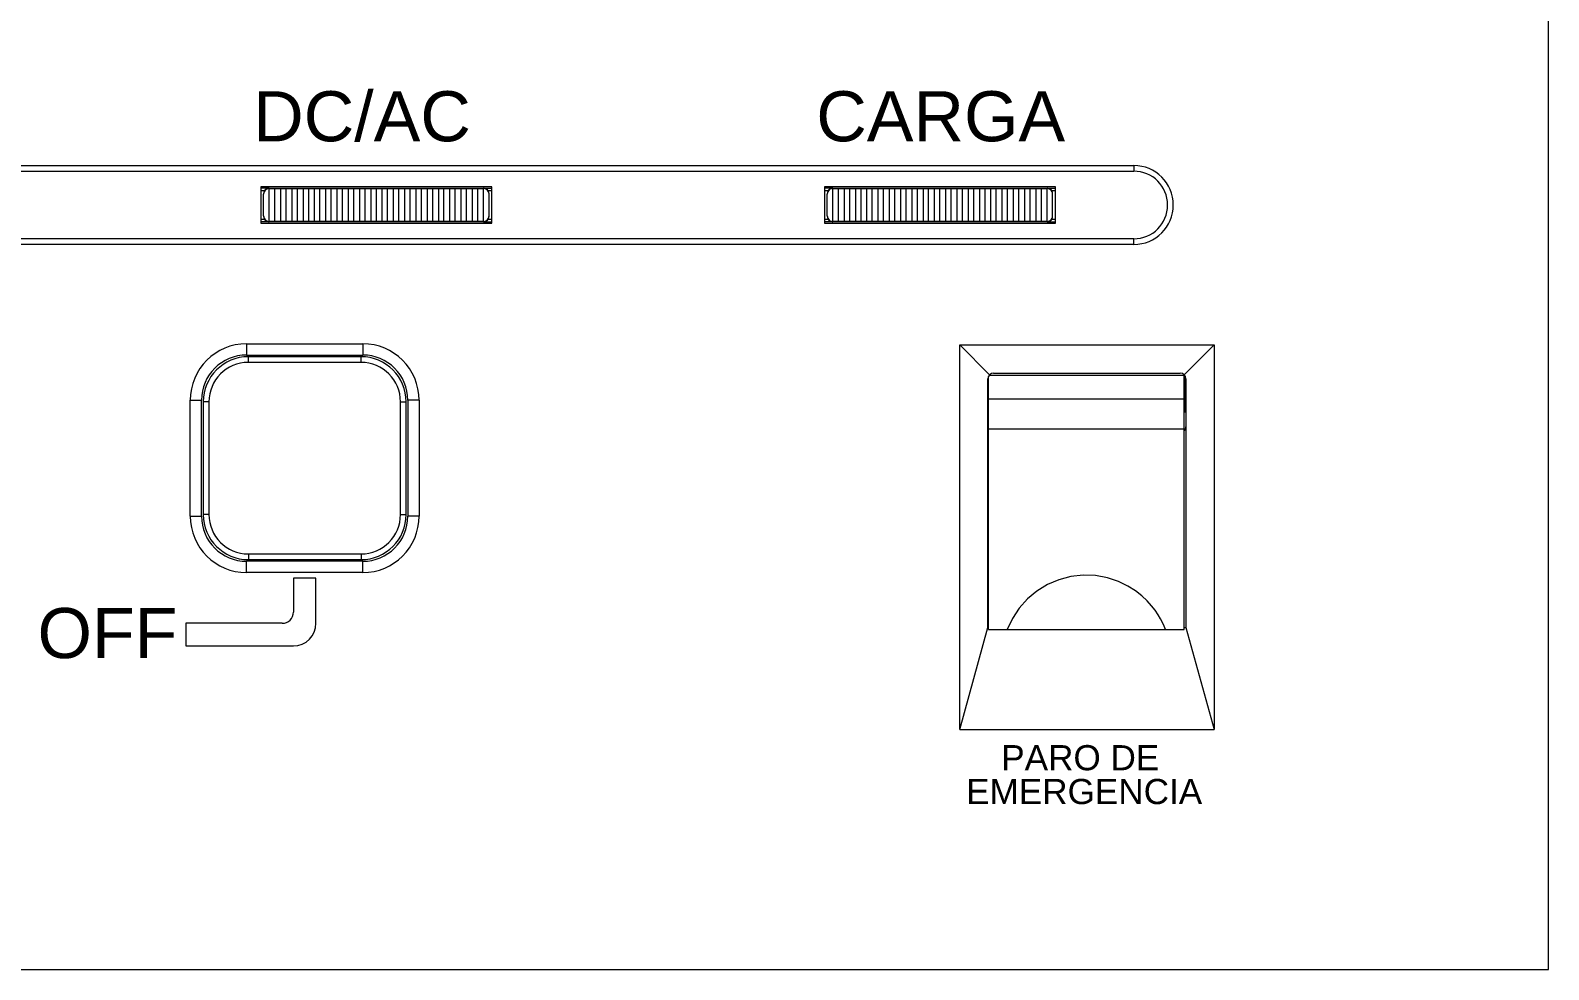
# Model space of a CAD drawing. Header units: millimetres. Extents: x -10 to 46, y -18 to 125.
# Drawn here: x 18.76 to 24.71, y 105.55 to 109.23 of the extents above; entities that cross this region are included whole.
import ezdxf

# ---------------------------------------------------------------- set-up
doc = ezdxf.new("R2010")
doc.units = ezdxf.units.MM
for name, color, linetype in [('4203-03386_0', 7, 'Continuous'), ('4203-03387_0', 7, 'Continuous'), ('4203-15164_0', 7, 'Continuous'), ('4203-16564_0', 7, 'Continuous'), ('4208-00599_0', 7, 'Continuous'), ('4208-01013_0', 7, 'Continuous'), ('CONTINUA', 3, 'Continuous')]:
    doc.layers.add(name, color=color, linetype=linetype)
doc.styles.get("Standard").update_dxf_attribs({"font": 'arial.ttf'})

msp = doc.modelspace()

# ---------------------------------------------------------------- linework, layer by layer
at = {"layer": '4203-03386_0', "color": 0, "linetype": 'ByBlock', "lineweight": 18}
for p, q in [((22.5151, 107.8451), (22.5173, 107.8451)), ((23.2844, 107.8451), (23.2877, 107.8451)), ((22.5151, 107.803), (22.5173, 107.803)), ((23.2844, 107.803), (23.2877, 107.803))]:
    msp.add_line(p, q, dxfattribs=at)
at = {"layer": '4203-03387_0', "color": 0, "linetype": 'ByBlock', "lineweight": 18}
for p, q in [((23.2833, 107.8795), (23.2833, 107.8817)), ((23.2877, 107.7354), (23.2877, 107.8766)), ((23.2906, 107.8684), (23.2877, 107.8684)), ((23.2877, 107.7797), (23.291, 107.7797)), ((22.5151, 107.7354), (22.5173, 107.7354)), ((23.2844, 107.7354), (23.291, 107.7354))]:
    msp.add_line(p, q, dxfattribs=at)
at = {"layer": '4203-15164_0', "color": 0, "linetype": 'ByBlock', "lineweight": 18}
for p, q in [((19.6164, 107.9292), (19.6164, 107.9513)), ((20.0581, 107.9513), (19.6164, 107.9513)), ((20.0581, 107.9292), (20.0581, 107.9513)), ((20.0581, 107.9292), (19.6164, 107.9292)), ((19.4397, 107.7745), (19.4397, 107.3328)), ((19.4617, 107.7745), (19.4397, 107.7745)), ((19.4617, 107.7745), (19.4617, 107.3328)), ((20.2128, 107.3328), (20.2128, 107.7745)), ((20.2128, 107.7745), (20.2349, 107.7745)), ((20.2349, 107.3328), (20.2349, 107.7745)), ((19.4617, 107.3328), (19.4397, 107.3328)), ((20.2128, 107.3328), (20.2349, 107.3328)), ((19.6164, 107.1781), (20.0581, 107.1781)), ((19.6164, 107.1781), (19.6164, 107.156)), ((20.0581, 107.1781), (20.0581, 107.156)), ((19.6164, 107.156), (20.0581, 107.156))]:
    msp.add_line(p, q, dxfattribs=at)
for centre, radius, start, end in [((19.6164, 107.7745), 0.1767, 90, 180), ((20.0581, 107.7745), 0.1767, 0, 90), ((19.6164, 107.7745), 0.1546, 90, 180), ((20.0581, 107.7745), 0.1546, 0, 90), ((19.6164, 107.3328), 0.1767, 180, 270), ((19.6164, 107.3328), 0.1546, 180, 270), ((20.0581, 107.3328), 0.1767, 270, 0), ((20.0581, 107.3328), 0.1546, 270, 0)]:
    msp.add_arc(centre, radius, start, end, dxfattribs=at)
at = {"layer": '4203-16564_0', "color": 0, "linetype": 'ByBlock', "lineweight": 18}
for p, q in [((24.7125, 105.5491), (24.7125, 117.3883)), ((12.7491, 108.7006), (23.0868, 108.7006)), ((12.7491, 108.6785), (23.0868, 108.6785)), ((23.0868, 108.7006), (23.0868, 108.6785)), ((20.5708, 108.6166), (19.6652, 108.6166)), ((19.6652, 108.6166), (19.6652, 108.4753)), ((20.5708, 108.4753), (20.5708, 108.6166)), ((22.7797, 108.6166), (21.8741, 108.6166)), ((21.8741, 108.6166), (21.8741, 108.4753)), ((22.7797, 108.4753), (22.7797, 108.6166)), ((19.6652, 108.4753), (20.5708, 108.4753)), ((21.8741, 108.4753), (22.7797, 108.4753)), ((23.0868, 108.4134), (12.7491, 108.4134)), ((23.0868, 108.3913), (12.7491, 108.3913)), ((23.0868, 108.3913), (23.0868, 108.4134)), ((19.6097, 108.0021), (19.6097, 107.9579)), ((19.6097, 108.0021), (20.0648, 108.0021)), ((20.0648, 108.0021), (20.0648, 107.9579)), ((19.6097, 107.9579), (20.0648, 107.9579)), ((22.4043, 107.9981), (23.4019, 107.9981)), ((22.4043, 106.4906), (22.4043, 107.9981)), ((22.5216, 107.8808), (22.4043, 107.9981)), ((23.2845, 107.8808), (23.4019, 107.9981)), ((23.4019, 107.9981), (23.4019, 106.4906)), ((22.5373, 107.8873), (23.2689, 107.8873)), ((22.5151, 106.8896), (22.5151, 107.8651)), ((23.291, 107.8651), (23.291, 106.8896)), ((19.3888, 107.3261), (19.3888, 107.7812)), ((19.3888, 107.7812), (19.433, 107.7812)), ((19.433, 107.3261), (19.433, 107.7812)), ((20.2415, 107.7812), (20.2415, 107.3261)), ((20.2857, 107.7812), (20.2415, 107.7812)), ((20.2857, 107.7812), (20.2857, 107.3261)), ((19.3888, 107.3261), (19.433, 107.3261)), ((20.2857, 107.3261), (20.2415, 107.3261)), ((20.0648, 107.1494), (19.6097, 107.1494)), ((19.6097, 107.1052), (19.6097, 107.1494)), ((20.0648, 107.1052), (20.0648, 107.1494)), ((20.0648, 107.1052), (19.6097, 107.1052)), ((19.8814, 107.0832), (19.7931, 107.0832)), ((19.7931, 107.0832), (19.7931, 106.9506)), ((19.8814, 106.9064), (19.8814, 107.0832)), ((19.7489, 106.9064), (19.3711, 106.9064)), ((19.3711, 106.9064), (19.3711, 106.8181)), ((22.4043, 106.4906), (22.5151, 106.8896)), ((22.5151, 106.8896), (22.5173, 106.8896)), ((23.2844, 106.8896), (23.291, 106.8896)), ((23.291, 106.8896), (23.4019, 106.4906)), ((19.3711, 106.8181), (19.7931, 106.8181)), ((22.4043, 106.4906), (23.4019, 106.4906)), ((11.0836, 105.5491), (24.7125, 105.5491))]:
    msp.add_line(p, q, dxfattribs=at)
for centre, radius, start, end in [((23.0868, 108.5459), 0.1546, 270, 90), ((23.0868, 108.5459), 0.1325, 270, 90), ((19.6097, 107.7812), 0.2209, 90, 180), ((20.0648, 107.7812), 0.2209, 0, 90), ((19.6097, 107.7812), 0.1767, 90, 180), ((20.0648, 107.7812), 0.1767, 0, 90), ((22.5373, 107.8651), 0.0222, 90, 180), ((23.2689, 107.8651), 0.0222, 0, 90), ((22.5373, 107.6766), 0.0222, 180, 204.93433), ((23.2689, 107.6766), 0.0222, 315, 0), ((19.6097, 107.3261), 0.2209, 180, 270), ((19.6097, 107.3261), 0.1767, 180, 270), ((20.0648, 107.3261), 0.2209, 270, 0), ((20.0648, 107.3261), 0.1767, 270, 0), ((19.7489, 106.9506), 0.0442, 270, 0), ((19.7931, 106.9064), 0.0884, 270, 0)]:
    msp.add_arc(centre, radius, start, end, dxfattribs=at)
at = {"layer": '4208-00599_0', "color": 0, "linetype": 'ByBlock', "lineweight": 18}
for p, q in [((22.5173, 106.8819), (22.5173, 107.8744)), ((22.5216, 107.8795), (22.7346, 107.8795)), ((22.7346, 107.8795), (23.0671, 107.8795)), ((23.0671, 107.8795), (23.2844, 107.8795)), ((23.2844, 106.8819), (23.2844, 107.8795)), ((23.2844, 107.7849), (22.5173, 107.7849)), ((22.5173, 107.6689), (23.2844, 107.6689)), ((22.5173, 106.8819), (23.2844, 106.8819))]:
    msp.add_line(p, q, dxfattribs=at)
msp.add_lwpolyline([(23.2112, 106.8819), (23.2058, 106.895), (23.1993, 106.9091), (23.1914, 106.9242), (23.1819, 106.9403), (23.1703, 106.9574), (23.1562, 106.9755), (23.1392, 106.9944), (23.1186, 107.0138), (23.0936, 107.0335), (23.0634, 107.0526), (23.0269, 107.0702), (22.9836, 107.0846), (22.9361, 107.0932), (22.8877, 107.0948), (22.8396, 107.0893), (22.7929, 107.077), (22.7485, 107.058), (22.7072, 107.0328), (22.67, 107.0019), (22.6378, 106.9659), (22.611, 106.9255), (22.5905, 106.8819)], dxfattribs=at)
at = {"layer": '4208-01013_0', "color": 0, "linetype": 'ByBlock', "lineweight": 18}
for p, q in [((19.696, 108.6121), (19.6652, 108.6121)), ((19.6792, 108.6012), (19.6652, 108.6012)), ((19.6983, 108.6122), (19.696, 108.6121)), ((19.6983, 108.6122), (20.5377, 108.6122)), ((19.6983, 108.4797), (19.6983, 108.6122)), ((19.7204, 108.4811), (19.7204, 108.6108)), ((19.7425, 108.6108), (19.7425, 108.4811)), ((19.7646, 108.4811), (19.7646, 108.6108)), ((19.7867, 108.6108), (19.7867, 108.4811)), ((19.8088, 108.4811), (19.8088, 108.6108)), ((19.8309, 108.6108), (19.8309, 108.4811)), ((19.8529, 108.4811), (19.8529, 108.6108)), ((19.875, 108.6108), (19.875, 108.4811)), ((19.8971, 108.4811), (19.8971, 108.6108)), ((19.9192, 108.6108), (19.9192, 108.4811)), ((19.9413, 108.4811), (19.9413, 108.6108)), ((19.9634, 108.6108), (19.9634, 108.4811)), ((19.9855, 108.4811), (19.9855, 108.6108)), ((20.0076, 108.6108), (20.0076, 108.4811)), ((20.0297, 108.4811), (20.0297, 108.6108)), ((20.0517, 108.6108), (20.0517, 108.4811)), ((20.0738, 108.4811), (20.0738, 108.6108)), ((20.0959, 108.6108), (20.0959, 108.4811)), ((20.118, 108.4811), (20.118, 108.6108)), ((20.1401, 108.6108), (20.1401, 108.4811)), ((20.1622, 108.4811), (20.1622, 108.6108)), ((20.1843, 108.6108), (20.1843, 108.4811)), ((20.2064, 108.4811), (20.2064, 108.6108)), ((20.2285, 108.6108), (20.2285, 108.4811)), ((20.2505, 108.4811), (20.2505, 108.6108)), ((20.2726, 108.6108), (20.2726, 108.4811)), ((20.2947, 108.4811), (20.2947, 108.6108)), ((20.3168, 108.6108), (20.3168, 108.4811)), ((20.3389, 108.4811), (20.3389, 108.6108)), ((20.361, 108.6108), (20.361, 108.4811)), ((20.3831, 108.4811), (20.3831, 108.6108)), ((20.4052, 108.6108), (20.4052, 108.4811)), ((20.4273, 108.4811), (20.4273, 108.6108)), ((20.4493, 108.6108), (20.4493, 108.4811)), ((20.4714, 108.4811), (20.4714, 108.6108)), ((20.4935, 108.6108), (20.4935, 108.4811)), ((20.5156, 108.4811), (20.5156, 108.6108)), ((20.5377, 108.4797), (20.5377, 108.6122)), ((20.5401, 108.6121), (20.5708, 108.6121)), ((20.5708, 108.6012), (20.5568, 108.6012)), ((21.9048, 108.6121), (21.8741, 108.6121)), ((21.8881, 108.6012), (21.8741, 108.6012)), ((21.9072, 108.6122), (21.9048, 108.6121)), ((21.9072, 108.6122), (22.7466, 108.6122)), ((21.9072, 108.4797), (21.9072, 108.6122)), ((21.9293, 108.4811), (21.9293, 108.6108)), ((21.9514, 108.6108), (21.9514, 108.4811)), ((21.9735, 108.4811), (21.9735, 108.6108)), ((21.9956, 108.6108), (21.9956, 108.4811)), ((22.0177, 108.4811), (22.0177, 108.6108)), ((22.0397, 108.6108), (22.0397, 108.4811)), ((22.0618, 108.4811), (22.0618, 108.6108)), ((22.0839, 108.6108), (22.0839, 108.4811)), ((22.106, 108.4811), (22.106, 108.6108)), ((22.1281, 108.6108), (22.1281, 108.4811)), ((22.1502, 108.4811), (22.1502, 108.6108)), ((22.1723, 108.6108), (22.1723, 108.4811)), ((22.1944, 108.4811), (22.1944, 108.6108)), ((22.2165, 108.6108), (22.2165, 108.4811)), ((22.2385, 108.4811), (22.2385, 108.6108)), ((22.2606, 108.6108), (22.2606, 108.4811)), ((22.2827, 108.4811), (22.2827, 108.6108)), ((22.3048, 108.6108), (22.3048, 108.4811)), ((22.3269, 108.4811), (22.3269, 108.6108)), ((22.349, 108.6108), (22.349, 108.4811)), ((22.3711, 108.4811), (22.3711, 108.6108)), ((22.3932, 108.6108), (22.3932, 108.4811)), ((22.4153, 108.4811), (22.4153, 108.6108)), ((22.4373, 108.6108), (22.4373, 108.4811)), ((22.4594, 108.4811), (22.4594, 108.6108)), ((22.4815, 108.6108), (22.4815, 108.4811)), ((22.5036, 108.4811), (22.5036, 108.6108)), ((22.5257, 108.6108), (22.5257, 108.4811)), ((22.5478, 108.4811), (22.5478, 108.6108)), ((22.5699, 108.6108), (22.5699, 108.4811)), ((22.592, 108.4811), (22.592, 108.6108)), ((22.6141, 108.6108), (22.6141, 108.4811)), ((22.6361, 108.4811), (22.6361, 108.6108)), ((22.6582, 108.6108), (22.6582, 108.4811)), ((22.6803, 108.4811), (22.6803, 108.6108)), ((22.7024, 108.6108), (22.7024, 108.4811)), ((22.7245, 108.4811), (22.7245, 108.6108)), ((22.7466, 108.4797), (22.7466, 108.6122)), ((22.749, 108.6121), (22.7797, 108.6121)), ((22.7797, 108.6012), (22.7657, 108.6012)), ((19.6767, 108.593), (19.6762, 108.5887)), ((19.6762, 108.5032), (19.6762, 108.5887)), ((20.5598, 108.5032), (20.5598, 108.5887)), ((21.8856, 108.593), (21.8851, 108.5887)), ((21.8851, 108.5032), (21.8851, 108.5887)), ((22.7687, 108.5032), (22.7687, 108.5887)), ((19.6652, 108.4907), (19.6792, 108.4907)), ((19.696, 108.4798), (19.6652, 108.4798)), ((20.5377, 108.4797), (19.6983, 108.4797)), ((20.5377, 108.4797), (20.5401, 108.4798)), ((20.5401, 108.4798), (20.5708, 108.4798)), ((20.5568, 108.4907), (20.5708, 108.4907)), ((21.8741, 108.4907), (21.8881, 108.4907)), ((21.9048, 108.4798), (21.8741, 108.4798)), ((22.7466, 108.4797), (21.9072, 108.4797)), ((22.7466, 108.4797), (22.749, 108.4798)), ((22.749, 108.4798), (22.7797, 108.4798)), ((22.7657, 108.4907), (22.7797, 108.4907))]:
    msp.add_line(p, q, dxfattribs=at)
for points in [[(19.6983, 108.6108), (19.6955, 108.6105), (19.692, 108.6098), (19.6882, 108.6082), (19.6843, 108.6057), (19.6807, 108.602), (19.6781, 108.5975), (19.6767, 108.593)], [(19.696, 108.6121), (19.691, 108.611), (19.6861, 108.6086), (19.6821, 108.6051), (19.6792, 108.6012)], [(20.5598, 108.5887), (20.5594, 108.593), (20.5579, 108.5975), (20.5553, 108.6019), (20.5517, 108.6056), (20.5478, 108.6082), (20.544, 108.6098), (20.5405, 108.6105), (20.5377, 108.6108)], [(20.5568, 108.6012), (20.5539, 108.6051), (20.5499, 108.6086), (20.5451, 108.611), (20.5401, 108.6121)], [(21.9072, 108.6108), (21.9044, 108.6105), (21.9009, 108.6098), (21.8971, 108.6082), (21.8932, 108.6057), (21.8896, 108.602), (21.887, 108.5975), (21.8856, 108.593)], [(21.9048, 108.6121), (21.8999, 108.611), (21.895, 108.6086), (21.891, 108.6051), (21.8881, 108.6012)], [(22.7687, 108.5887), (22.7683, 108.593), (22.7668, 108.5975), (22.7642, 108.6019), (22.7606, 108.6056), (22.7567, 108.6082), (22.7529, 108.6098), (22.7494, 108.6105), (22.7466, 108.6108)], [(22.7657, 108.6012), (22.7628, 108.6051), (22.7588, 108.6086), (22.754, 108.611), (22.749, 108.6121)], [(19.6762, 108.5032), (19.6767, 108.4989), (19.6781, 108.4944), (19.6807, 108.49), (19.6843, 108.4862), (19.6882, 108.4837), (19.692, 108.4821), (19.6955, 108.4814), (19.6983, 108.4811)], [(19.6792, 108.4907), (19.6821, 108.4868), (19.6861, 108.4833), (19.691, 108.4809), (19.696, 108.4798)], [(20.5377, 108.4811), (20.5405, 108.4814), (20.544, 108.4821), (20.5478, 108.4837), (20.5517, 108.4862), (20.5553, 108.4899), (20.5579, 108.4944), (20.5594, 108.4989), (20.5598, 108.5032)], [(20.5401, 108.4798), (20.5451, 108.4809), (20.5499, 108.4833), (20.5539, 108.4868), (20.5568, 108.4907)], [(21.8851, 108.5032), (21.8856, 108.4989), (21.887, 108.4944), (21.8896, 108.49), (21.8932, 108.4862), (21.8971, 108.4837), (21.9009, 108.4821), (21.9044, 108.4814), (21.9072, 108.4811)], [(21.8881, 108.4907), (21.891, 108.4868), (21.895, 108.4833), (21.8999, 108.4809), (21.9048, 108.4798)], [(22.7466, 108.4811), (22.7494, 108.4814), (22.7529, 108.4821), (22.7567, 108.4837), (22.7606, 108.4862), (22.7642, 108.4899), (22.7668, 108.4944), (22.7683, 108.4989), (22.7687, 108.5032)], [(22.749, 108.4798), (22.754, 108.4809), (22.7588, 108.4833), (22.7628, 108.4868), (22.7657, 108.4907)]]:
    msp.add_lwpolyline(points, dxfattribs=at)
for centre, major_axis, ratio, start_param, end_param in [((19.6983, 108.5901), (0, 0.0221), 0.999848, 1.04711, 1.570796), ((19.7094, 108.6109), (0.0133, 0), 0.017455, 3.727278, 5.6975), ((19.7315, 108.6109), (0.0133, 0), 0.017455, 3.727278, 5.6975), ((19.7535, 108.6109), (0.0133, 0), 0.017455, 3.727278, 5.6975), ((19.7756, 108.6109), (0.0133, 0), 0.017455, 3.727278, 5.6975), ((19.7977, 108.6109), (0.0133, 0), 0.017455, 3.727278, 5.6975), ((19.8198, 108.6109), (0.0133, 0), 0.017455, 3.727278, 5.6975), ((19.8419, 108.6109), (0.0133, 0), 0.017455, 3.727278, 5.6975), ((19.864, 108.6109), (0.0133, 0), 0.017455, 3.727278, 5.6975), ((19.8861, 108.6109), (0.0133, 0), 0.017455, 3.727278, 5.6975), ((19.9082, 108.6109), (0.0133, 0), 0.017455, 3.727278, 5.6975), ((19.9303, 108.6109), (0.0133, 0), 0.017455, 3.727278, 5.6975), ((19.9523, 108.6109), (0.0133, 0), 0.017455, 3.727278, 5.6975), ((19.9744, 108.6109), (0.0133, 0), 0.017455, 3.727278, 5.6975), ((19.9965, 108.6109), (0.0133, 0), 0.017455, 3.727278, 5.6975), ((20.0186, 108.6109), (0.0133, 0), 0.017455, 3.727278, 5.6975), ((20.0407, 108.6109), (0.0133, 0), 0.017455, 3.727278, 5.6975), ((20.0628, 108.6109), (0.0133, 0), 0.017455, 3.727278, 5.6975), ((20.0849, 108.6109), (0.0133, 0), 0.017455, 3.727278, 5.6975), ((20.107, 108.6109), (0.0133, 0), 0.017455, 3.727278, 5.6975), ((20.1291, 108.6109), (0.0133, 0), 0.017455, 3.727278, 5.6975), ((20.1511, 108.6109), (0.0133, 0), 0.017455, 3.727278, 5.6975), ((20.1732, 108.6109), (0.0133, 0), 0.017455, 3.727278, 5.6975), ((20.1953, 108.6109), (0.0133, 0), 0.017455, 3.727278, 5.6975), ((20.2174, 108.6109), (0.0133, 0), 0.017455, 3.727278, 5.6975), ((20.2395, 108.6109), (0.0133, 0), 0.017455, 3.727278, 5.6975), ((20.2616, 108.6109), (0.0133, 0), 0.017455, 3.727278, 5.6975), ((20.2837, 108.6109), (0.0133, 0), 0.017455, 3.727278, 5.6975), ((20.3058, 108.6109), (0.0133, 0), 0.017455, 3.727278, 5.6975), ((20.3279, 108.6109), (0.0133, 0), 0.017455, 3.727278, 5.6975), ((20.3499, 108.6109), (0.0133, 0), 0.017455, 3.727278, 5.6975), ((20.372, 108.6109), (0.0133, 0), 0.017455, 3.727278, 5.6975), ((20.3941, 108.6109), (0.0133, 0), 0.017455, 3.727278, 5.6975), ((20.4162, 108.6109), (0.0133, 0), 0.017455, 3.727278, 5.6975), ((20.4383, 108.6109), (0.0133, 0), 0.017455, 3.727278, 5.6975), ((20.4604, 108.6109), (0.0133, 0), 0.017455, 3.727278, 5.6975), ((20.4825, 108.6109), (0.0133, 0), 0.017455, 3.727278, 5.6975), ((20.5046, 108.6109), (0.0133, 0), 0.017455, 3.727278, 5.6975), ((20.5267, 108.6109), (0.0133, 0), 0.017455, 3.727278, 5.6975), ((20.5377, 108.599), (0.0221, 0), 0.600122, 1.463421, 1.570796), ((20.5377, 108.5901), (0, 0.0221), 0.999848, 4.712389, 5.236076), ((21.9072, 108.5901), (0, 0.0221), 0.999848, 1.04711, 1.570796), ((21.9183, 108.6109), (0.0133, 0), 0.017455, 3.727278, 5.6975), ((21.9403, 108.6109), (0.0133, 0), 0.017455, 3.727278, 5.6975), ((21.9624, 108.6109), (0.0133, 0), 0.017455, 3.727278, 5.6975), ((21.9845, 108.6109), (0.0133, 0), 0.017455, 3.727278, 5.6975), ((22.0066, 108.6109), (0.0133, 0), 0.017455, 3.727278, 5.6975), ((22.0287, 108.6109), (0.0133, 0), 0.017455, 3.727278, 5.6975), ((22.0508, 108.6109), (0.0133, 0), 0.017455, 3.727278, 5.6975), ((22.0729, 108.6109), (0.0133, 0), 0.017455, 3.727278, 5.6975), ((22.095, 108.6109), (0.0133, 0), 0.017455, 3.727278, 5.6975), ((22.1171, 108.6109), (0.0133, 0), 0.017455, 3.727278, 5.6975), ((22.1391, 108.6109), (0.0133, 0), 0.017455, 3.727278, 5.6975), ((22.1612, 108.6109), (0.0133, 0), 0.017455, 3.727278, 5.6975), ((22.1833, 108.6109), (0.0133, 0), 0.017455, 3.727278, 5.6975), ((22.2054, 108.6109), (0.0133, 0), 0.017455, 3.727278, 5.6975), ((22.2275, 108.6109), (0.0133, 0), 0.017455, 3.727278, 5.6975), ((22.2496, 108.6109), (0.0133, 0), 0.017455, 3.727278, 5.6975), ((22.2717, 108.6109), (0.0133, 0), 0.017455, 3.727278, 5.6975), ((22.2938, 108.6109), (0.0133, 0), 0.017455, 3.727278, 5.6975), ((22.3159, 108.6109), (0.0133, 0), 0.017455, 3.727278, 5.6975), ((22.3379, 108.6109), (0.0133, 0), 0.017455, 3.727278, 5.6975), ((22.36, 108.6109), (0.0133, 0), 0.017455, 3.727278, 5.6975), ((22.3821, 108.6109), (0.0133, 0), 0.017455, 3.727278, 5.6975), ((22.4042, 108.6109), (0.0133, 0), 0.017455, 3.727278, 5.6975), ((22.4263, 108.6109), (0.0133, 0), 0.017455, 3.727278, 5.6975), ((22.4484, 108.6109), (0.0133, 0), 0.017455, 3.727278, 5.6975), ((22.4705, 108.6109), (0.0133, 0), 0.017455, 3.727278, 5.6975), ((22.4926, 108.6109), (0.0133, 0), 0.017455, 3.727278, 5.6975), ((22.5147, 108.6109), (0.0133, 0), 0.017455, 3.727278, 5.6975), ((22.5367, 108.6109), (0.0133, 0), 0.017455, 3.727278, 5.6975), ((22.5588, 108.6109), (0.0133, 0), 0.017455, 3.727278, 5.6975), ((22.5809, 108.6109), (0.0133, 0), 0.017455, 3.727278, 5.6975), ((22.603, 108.6109), (0.0133, 0), 0.017455, 3.727278, 5.6975), ((22.6251, 108.6109), (0.0133, 0), 0.017455, 3.727278, 5.6975), ((22.6472, 108.6109), (0.0133, 0), 0.017455, 3.727278, 5.6975), ((22.6693, 108.6109), (0.0133, 0), 0.017455, 3.727278, 5.6975), ((22.6914, 108.6109), (0.0133, 0), 0.017455, 3.727278, 5.6975), ((22.7135, 108.6109), (0.0133, 0), 0.017455, 3.727278, 5.6975), ((22.7355, 108.6109), (0.0133, 0), 0.017455, 3.727278, 5.6975), ((22.7466, 108.599), (0.0221, 0), 0.600122, 1.463421, 1.570796), ((22.7466, 108.5901), (0, 0.0221), 0.999848, 4.712389, 5.236076), ((19.6983, 108.5018), (0, 0.0221), 0.999848, 1.570796, 2.094483), ((19.6983, 108.4929), (0.0221, 0), 0.600122, 4.605013, 4.712389), ((19.7094, 108.481), (0.0133, 0), 0.017455, 0.585686, 2.555907), ((19.7315, 108.481), (0.0133, 0), 0.017455, 0.585686, 2.555907), ((19.7535, 108.481), (0.0133, 0), 0.017455, 0.585686, 2.555907), ((19.7756, 108.481), (0.0133, 0), 0.017455, 0.585686, 2.555907), ((19.7977, 108.481), (0.0133, 0), 0.017455, 0.585686, 2.555907), ((19.8198, 108.481), (0.0133, 0), 0.017455, 0.585686, 2.555907), ((19.8419, 108.481), (0.0133, 0), 0.017455, 0.585686, 2.555907), ((19.864, 108.481), (0.0133, 0), 0.017455, 0.585686, 2.555907), ((19.8861, 108.481), (0.0133, 0), 0.017455, 0.585686, 2.555907), ((19.9082, 108.481), (0.0133, 0), 0.017455, 0.585686, 2.555907), ((19.9303, 108.481), (0.0133, 0), 0.017455, 0.585686, 2.555907), ((19.9523, 108.481), (0.0133, 0), 0.017455, 0.585686, 2.555907), ((19.9744, 108.481), (0.0133, 0), 0.017455, 0.585686, 2.555907), ((19.9965, 108.481), (0.0133, 0), 0.017455, 0.585686, 2.555907), ((20.0186, 108.481), (0.0133, 0), 0.017455, 0.585686, 2.555907), ((20.0407, 108.481), (0.0133, 0), 0.017455, 0.585686, 2.555907), ((20.0628, 108.481), (0.0133, 0), 0.017455, 0.585686, 2.555907), ((20.0849, 108.481), (0.0133, 0), 0.017455, 0.585686, 2.555907), ((20.107, 108.481), (0.0133, 0), 0.017455, 0.585686, 2.555907), ((20.1291, 108.481), (0.0133, 0), 0.017455, 0.585686, 2.555907), ((20.1511, 108.481), (0.0133, 0), 0.017455, 0.585686, 2.555907), ((20.1732, 108.481), (0.0133, 0), 0.017455, 0.585686, 2.555907), ((20.1953, 108.481), (0.0133, 0), 0.017455, 0.585686, 2.555907), ((20.2174, 108.481), (0.0133, 0), 0.017455, 0.585686, 2.555907), ((20.2395, 108.481), (0.0133, 0), 0.017455, 0.585686, 2.555907), ((20.2616, 108.481), (0.0133, 0), 0.017455, 0.585686, 2.555907), ((20.2837, 108.481), (0.0133, 0), 0.017455, 0.585686, 2.555907), ((20.3058, 108.481), (0.0133, 0), 0.017455, 0.585686, 2.555907), ((20.3279, 108.481), (0.0133, 0), 0.017455, 0.585686, 2.555907), ((20.3499, 108.481), (0.0133, 0), 0.017455, 0.585686, 2.555907), ((20.372, 108.481), (0.0133, 0), 0.017455, 0.585686, 2.555907), ((20.3941, 108.481), (0.0133, 0), 0.017455, 0.585686, 2.555907), ((20.4162, 108.481), (0.0133, 0), 0.017455, 0.585686, 2.555907), ((20.4383, 108.481), (0.0133, 0), 0.017455, 0.585686, 2.555907), ((20.4604, 108.481), (0.0133, 0), 0.017455, 0.585686, 2.555907), ((20.4825, 108.481), (0.0133, 0), 0.017455, 0.585686, 2.555907), ((20.5046, 108.481), (0.0133, 0), 0.017455, 0.585686, 2.555907), ((20.5267, 108.481), (0.0133, 0), 0.017455, 0.585686, 2.555907), ((20.5377, 108.5018), (0, 0.0221), 0.999848, 4.188702, 4.712389), ((21.9072, 108.5018), (0, 0.0221), 0.999848, 1.570796, 2.094483), ((21.9072, 108.4929), (0.0221, 0), 0.600122, 4.605013, 4.712389), ((21.9183, 108.481), (0.0133, 0), 0.017455, 0.585686, 2.555907), ((21.9403, 108.481), (0.0133, 0), 0.017455, 0.585686, 2.555907), ((21.9624, 108.481), (0.0133, 0), 0.017455, 0.585686, 2.555907), ((21.9845, 108.481), (0.0133, 0), 0.017455, 0.585686, 2.555907), ((22.0066, 108.481), (0.0133, 0), 0.017455, 0.585686, 2.555907), ((22.0287, 108.481), (0.0133, 0), 0.017455, 0.585686, 2.555907), ((22.0508, 108.481), (0.0133, 0), 0.017455, 0.585686, 2.555907), ((22.0729, 108.481), (0.0133, 0), 0.017455, 0.585686, 2.555907), ((22.095, 108.481), (0.0133, 0), 0.017455, 0.585686, 2.555907), ((22.1171, 108.481), (0.0133, 0), 0.017455, 0.585686, 2.555907), ((22.1391, 108.481), (0.0133, 0), 0.017455, 0.585686, 2.555907), ((22.1612, 108.481), (0.0133, 0), 0.017455, 0.585686, 2.555907), ((22.1833, 108.481), (0.0133, 0), 0.017455, 0.585686, 2.555907), ((22.2054, 108.481), (0.0133, 0), 0.017455, 0.585686, 2.555907), ((22.2275, 108.481), (0.0133, 0), 0.017455, 0.585686, 2.555907), ((22.2496, 108.481), (0.0133, 0), 0.017455, 0.585686, 2.555907), ((22.2717, 108.481), (0.0133, 0), 0.017455, 0.585686, 2.555907), ((22.2938, 108.481), (0.0133, 0), 0.017455, 0.585686, 2.555907), ((22.3159, 108.481), (0.0133, 0), 0.017455, 0.585686, 2.555907), ((22.3379, 108.481), (0.0133, 0), 0.017455, 0.585686, 2.555907), ((22.36, 108.481), (0.0133, 0), 0.017455, 0.585686, 2.555907), ((22.3821, 108.481), (0.0133, 0), 0.017455, 0.585686, 2.555907), ((22.4042, 108.481), (0.0133, 0), 0.017455, 0.585686, 2.555907), ((22.4263, 108.481), (0.0133, 0), 0.017455, 0.585686, 2.555907), ((22.4484, 108.481), (0.0133, 0), 0.017455, 0.585686, 2.555907), ((22.4705, 108.481), (0.0133, 0), 0.017455, 0.585686, 2.555907), ((22.4926, 108.481), (0.0133, 0), 0.017455, 0.585686, 2.555907), ((22.5147, 108.481), (0.0133, 0), 0.017455, 0.585686, 2.555907), ((22.5367, 108.481), (0.0133, 0), 0.017455, 0.585686, 2.555907), ((22.5588, 108.481), (0.0133, 0), 0.017455, 0.585686, 2.555907), ((22.5809, 108.481), (0.0133, 0), 0.017455, 0.585686, 2.555907), ((22.603, 108.481), (0.0133, 0), 0.017455, 0.585686, 2.555907), ((22.6251, 108.481), (0.0133, 0), 0.017455, 0.585686, 2.555907), ((22.6472, 108.481), (0.0133, 0), 0.017455, 0.585686, 2.555907), ((22.6693, 108.481), (0.0133, 0), 0.017455, 0.585686, 2.555907), ((22.6914, 108.481), (0.0133, 0), 0.017455, 0.585686, 2.555907), ((22.7135, 108.481), (0.0133, 0), 0.017455, 0.585686, 2.555907), ((22.7355, 108.481), (0.0133, 0), 0.017455, 0.585686, 2.555907), ((22.7466, 108.5018), (0, 0.0221), 0.999848, 4.188702, 4.712389)]:
    msp.add_ellipse(centre, major_axis=major_axis, ratio=ratio, start_param=start_param, end_param=end_param, dxfattribs=at)

# ---------------------------------------------------------------- texts
at = {"layer": 'CONTINUA', "color": 0, "linetype": 'ByBlock', "lineweight": 18}
for s, height, p in [('DC/AC', 0.19635, (19.6352, 108.7955)), ('CARGA', 0.19635, (21.8422, 108.7955)), ('OFF', 0.19635, (18.7901, 106.77)), ('PARO DE', 0.09853, (22.5672, 106.3305)), ('EMERGENCIA', 0.09853, (22.4295, 106.1979))]:
    msp.add_text(s, height=height, dxfattribs=at).set_placement(p)

doc.saveas('drawing.dxf')
